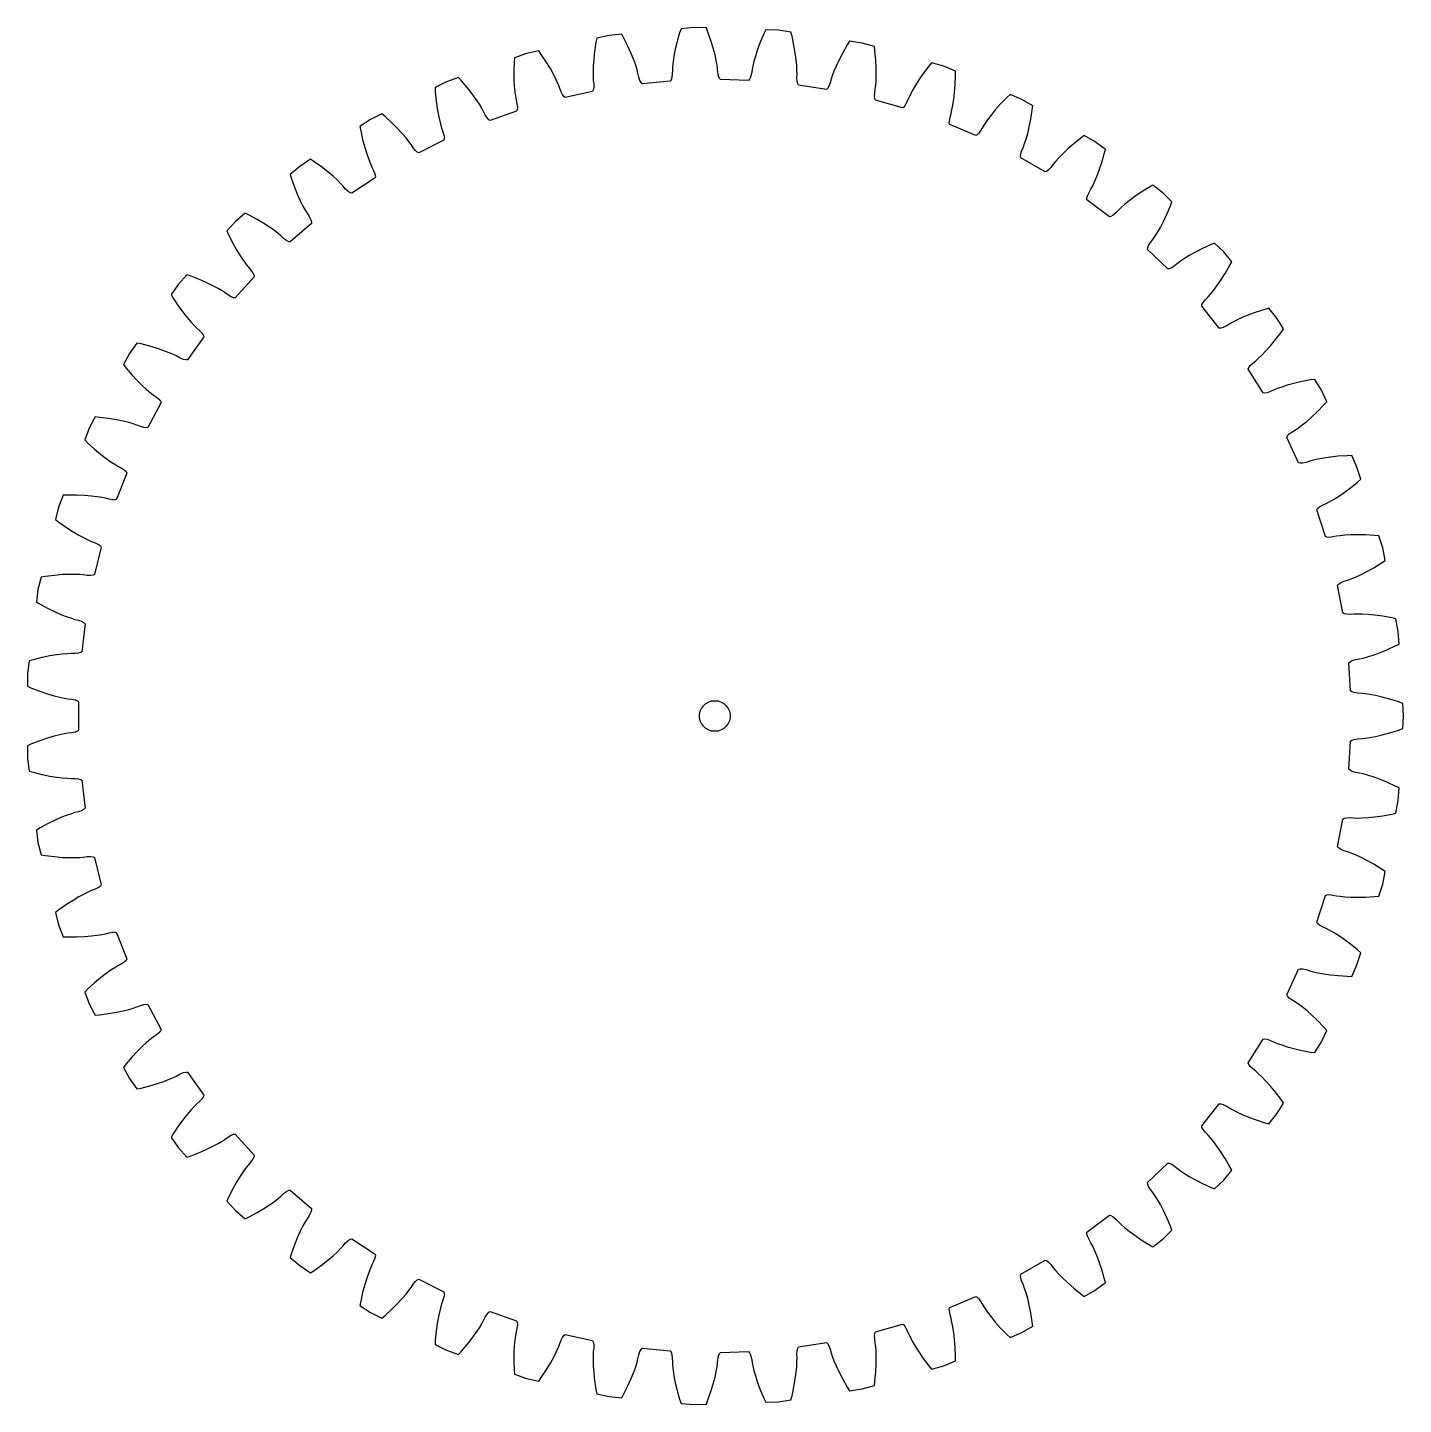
# Model space of a CAD drawing. Extents: x 0 to 135, y 0 to 135.
import ezdxf

# ---------------------------------------------------------------- set-up
doc = ezdxf.new("R2010")
doc.units = 0

msp = doc.modelspace()

# ---------------------------------------------------------------- linework, layer by layer
for p, q in [((65.28, 134.9), (64.04, 134.78)), ((66.52, 134.86), (65.28, 134.9)), ((55.79, 133.87), (55.7, 133.45)), ((57, 134.13), (55.79, 133.87)), ((58.24, 134.25), (57, 134.13)), ((58.45, 133.87), (58.24, 134.25)), ((58.84, 133.08), (58.45, 133.87)), ((63.9, 134.38), (63.66, 133.53)), ((64.04, 134.78), (63.9, 134.38)), ((66.68, 134.46), (66.52, 134.86)), ((66.97, 133.63), (66.68, 134.46)), ((67.2, 132.88), (66.97, 133.63)), ((72.15, 134.29), (71.81, 133.48)), ((72.34, 134.68), (72.15, 134.29)), ((73.58, 134.64), (72.34, 134.68)), ((74.81, 134.45), (73.58, 134.64)), ((74.92, 134.04), (74.81, 134.45)), ((75.11, 133.17), (74.92, 134.04)), ((80.56, 133.56), (80.33, 133.2)), ((81.79, 133.37), (80.56, 133.56)), ((48.89, 132.36), (47.71, 131.94)), ((50.1, 132.62), (48.89, 132.36)), ((50.35, 132.27), (50.1, 132.62)), ((50.84, 131.53), (50.35, 132.27)), ((55.57, 132.57), (55.48, 131.8)), ((55.7, 133.45), (55.57, 132.57)), ((59.16, 132.37), (58.84, 133.08)), ((59.41, 131.74), (59.16, 132.37)), ((63.48, 132.77), (63.35, 132.11)), ((63.66, 133.53), (63.48, 132.77)), ((67.37, 132.23), (67.2, 132.88)), ((67.49, 131.68), (67.37, 132.23)), ((71.54, 132.75), (71.33, 132.11)), ((71.81, 133.48), (71.54, 132.75)), ((75.24, 132.4), (75.11, 133.17)), ((75.33, 131.74), (75.24, 132.4)), ((79.89, 132.43), (79.53, 131.74)), ((80.33, 133.2), (79.89, 132.43)), ((82.99, 133.03), (81.79, 133.37)), ((83.04, 132.6), (82.99, 133.03)), ((83.12, 131.72), (83.04, 132.6)), ((47.68, 131.51), (47.66, 130.63)), ((47.71, 131.94), (47.68, 131.51)), ((51.24, 130.87), (50.84, 131.53)), ((51.57, 130.28), (51.24, 130.87)), ((55.44, 131.12), (55.42, 130.56)), ((55.48, 131.8), (55.44, 131.12)), ((59.6, 131.21), (59.41, 131.74)), ((59.73, 130.77), (59.6, 131.21)), ((63.21, 131.09), (63.19, 130.73)), ((63.26, 131.55), (63.21, 131.09)), ((63.35, 132.11), (63.26, 131.55)), ((67.57, 131.22), (67.49, 131.68)), ((67.62, 130.87), (67.57, 131.22)), ((67.65, 130.49), (67.62, 130.87)), ((71.06, 131.11), (71, 130.77)), ((71.17, 131.56), (71.06, 131.11)), ((71.33, 132.11), (71.17, 131.56)), ((75.38, 131.17), (75.33, 131.74)), ((75.4, 130.71), (75.38, 131.17)), ((79.24, 131.13), (79.02, 130.61)), ((79.53, 131.74), (79.24, 131.13)), ((83.16, 130.94), (83.12, 131.72)), ((83.17, 130.27), (83.16, 130.94)), ((88.31, 131.1), (87.78, 130.4)), ((88.59, 131.44), (88.31, 131.1)), ((89.78, 131.1), (88.59, 131.44)), ((90.93, 130.61), (89.78, 131.1)), ((41.05, 129.59), (39.94, 129.04)), ((42.22, 130.01), (41.05, 129.59)), ((42.52, 129.69), (42.22, 130.01)), ((43.09, 129.02), (42.52, 129.69)), ((47.66, 130.63), (47.67, 129.85)), ((47.67, 129.85), (47.7, 129.18)), ((51.82, 129.77), (51.57, 130.28)), ((52.01, 129.35), (51.82, 129.77)), ((55.42, 130.56), (55.42, 130.1)), ((55.42, 130.1), (55.44, 129.74)), ((55.44, 129.74), (55.48, 129.36)), ((59.82, 130.42), (59.73, 130.77)), ((59.9, 130.05), (59.82, 130.42)), ((60.01, 129.72), (59.9, 130.05)), ((60.12, 129.5), (60.01, 129.72)), ((62.97, 129.65), (60.23, 129.4)), ((63.06, 129.77), (62.97, 129.65)), ((63.14, 130.01), (63.06, 129.77)), ((63.18, 130.35), (63.14, 130.01)), ((63.19, 130.73), (63.18, 130.35)), ((67.71, 130.15), (67.65, 130.49)), ((67.8, 129.92), (67.71, 130.15)), ((67.9, 129.8), (67.8, 129.92)), ((70.65, 129.72), (67.9, 129.8)), ((70.76, 129.83), (70.65, 129.72)), ((70.86, 130.05), (70.76, 129.83)), ((70.94, 130.39), (70.86, 130.05)), ((71, 130.77), (70.94, 130.39)), ((75.41, 130.36), (75.4, 130.71)), ((75.4, 129.97), (75.41, 130.36)), ((75.41, 129.63), (75.4, 129.97)), ((75.47, 129.39), (75.41, 129.63)), ((78.75, 129.84), (78.64, 129.47)), ((78.86, 130.18), (78.75, 129.84)), ((79.02, 130.61), (78.86, 130.18)), ((83.12, 129.24), (83.15, 129.7)), ((83.15, 129.7), (83.17, 130.27)), ((87.34, 129.76), (86.98, 129.19)), ((87.78, 130.4), (87.34, 129.76)), ((90.9, 129.3), (90.93, 130.18)), ((90.93, 130.18), (90.93, 130.61)), ((39.94, 129.04), (39.96, 128.61)), ((39.96, 128.61), (40.04, 127.73)), ((43.57, 128.41), (43.09, 129.02)), ((43.97, 127.86), (43.57, 128.41)), ((47.7, 129.18), (47.75, 128.61)), ((47.75, 128.61), (47.82, 128.16)), ((47.82, 128.16), (47.88, 127.81)), ((52.14, 129.02), (52.01, 129.35)), ((52.27, 128.66), (52.14, 129.02)), ((52.41, 128.34), (52.27, 128.66)), ((52.55, 128.14), (52.41, 128.34)), ((55.36, 128.64), (52.67, 128.05)), ((55.44, 128.77), (55.36, 128.64)), ((55.48, 129.01), (55.44, 128.77)), ((55.48, 129.36), (55.48, 129.01)), ((60.23, 129.4), (60.12, 129.5)), ((75.56, 129.26), (75.47, 129.39)), ((78.28, 128.84), (75.56, 129.26)), ((78.4, 128.94), (78.28, 128.84)), ((78.52, 129.15), (78.4, 128.94)), ((78.64, 129.47), (78.52, 129.15)), ((82.99, 128.17), (83.02, 128.51)), ((83.02, 127.92), (82.99, 128.17)), ((83.02, 128.51), (83.08, 128.89)), ((83.08, 128.89), (83.12, 129.24)), ((86.48, 128.29), (86.33, 127.97)), ((86.69, 128.69), (86.48, 128.29)), ((86.98, 129.19), (86.69, 128.69)), ((90.77, 127.85), (90.85, 128.52)), ((90.85, 128.52), (90.9, 129.3)), ((96.29, 128.34), (95.98, 128.05)), ((97.43, 127.86), (96.29, 128.34)), ((40.04, 127.73), (40.15, 126.96)), ((40.15, 126.96), (40.26, 126.29)), ((44.28, 127.39), (43.97, 127.86)), ((44.52, 126.99), (44.28, 127.39)), ((44.69, 126.68), (44.52, 126.99)), ((47.88, 127.81), (47.96, 127.43)), ((47.99, 126.84), (47.93, 126.7)), ((47.96, 127.43), (48, 127.09)), ((48, 127.09), (47.99, 126.84)), ((52.67, 128.05), (52.55, 128.14)), ((83.09, 127.79), (83.02, 127.92)), ((85.74, 127.03), (83.09, 127.79)), ((85.87, 127.11), (85.74, 127.03)), ((86.02, 127.31), (85.87, 127.11)), ((86.18, 127.61), (86.02, 127.31)), ((86.33, 127.97), (86.18, 127.61)), ((90.51, 126.49), (90.59, 126.84)), ((90.59, 126.84), (90.68, 127.29)), ((90.68, 127.29), (90.77, 127.85)), ((94.84, 126.83), (94.42, 126.31)), ((95.36, 127.41), (94.84, 126.83)), ((95.98, 128.05), (95.36, 127.41)), ((98.51, 127.23), (97.43, 127.86)), ((98.32, 125.93), (98.46, 126.81)), ((98.46, 126.81), (98.51, 127.23)), ((33.61, 125.89), (32.58, 125.2)), ((34.73, 126.45), (33.61, 125.89)), ((35.05, 126.17), (34.73, 126.45)), ((35.71, 125.57), (35.05, 126.17)), ((36.26, 125.02), (35.71, 125.57)), ((40.26, 126.29), (40.39, 125.74)), ((40.39, 125.74), (40.5, 125.29)), ((44.86, 126.34), (44.69, 126.68)), ((45.04, 126.04), (44.86, 126.34)), ((45.2, 125.86), (45.04, 126.04)), ((45.34, 125.79), (45.2, 125.86)), ((47.93, 126.7), (45.34, 125.79)), ((90.33, 125.54), (90.34, 125.78)), ((90.39, 125.39), (90.33, 125.54)), ((90.34, 125.78), (90.4, 126.12)), ((90.4, 126.12), (90.51, 126.49)), ((93.81, 125.47), (93.62, 125.18)), ((94.07, 125.85), (93.81, 125.47)), ((94.42, 126.31), (94.07, 125.85)), ((98.17, 125.17), (98.32, 125.93)), ((32.58, 125.2), (32.65, 124.78)), ((32.65, 124.78), (32.84, 123.92)), ((36.72, 124.53), (36.26, 125.02)), ((37.09, 124.1), (36.72, 124.53)), ((40.5, 125.29), (40.61, 124.96)), ((40.61, 124.96), (40.74, 124.59)), ((40.74, 124.59), (40.82, 124.26)), ((40.82, 124.26), (40.84, 124.01)), ((92.92, 124.32), (90.39, 125.39)), ((93.06, 124.39), (92.92, 124.32)), ((93.23, 124.56), (93.06, 124.39)), ((93.43, 124.84), (93.23, 124.56)), ((93.62, 125.18), (93.43, 124.84)), ((97.86, 123.97), (98.01, 124.51)), ((98.01, 124.51), (98.17, 125.17)), ((103.55, 124.32), (103.21, 124.07)), ((104.63, 123.7), (103.55, 124.32)), ((32.84, 123.92), (33.04, 123.16)), ((33.04, 123.16), (33.24, 122.52)), ((37.37, 123.74), (37.09, 124.1)), ((37.58, 123.45), (37.37, 123.74)), ((37.79, 123.13), (37.58, 123.45)), ((38.01, 122.86), (37.79, 123.13)), ((38.19, 122.7), (38.01, 122.86)), ((40.8, 123.87), (38.34, 122.64)), ((40.84, 124.01), (40.8, 123.87)), ((97.33, 122.52), (97.44, 122.85)), ((97.44, 122.85), (97.59, 123.2)), ((97.59, 123.2), (97.71, 123.53)), ((97.71, 123.53), (97.86, 123.97)), ((101.93, 123), (101.44, 122.54)), ((102.52, 123.51), (101.93, 123)), ((103.21, 124.07), (102.52, 123.51)), ((105.62, 122.95), (104.63, 123.7)), ((105.52, 122.54), (105.62, 122.95)), ((27.72, 121.99), (26.69, 121.3)), ((28.08, 121.75), (27.72, 121.99)), ((28.81, 121.24), (28.08, 121.75)), ((33.24, 122.52), (33.43, 121.98)), ((33.43, 121.98), (33.6, 121.56)), ((33.6, 121.56), (33.74, 121.23)), ((38.34, 122.64), (38.19, 122.7)), ((97.3, 122.27), (97.33, 122.52)), ((97.33, 122.12), (97.3, 122.27)), ((99.71, 120.75), (97.33, 122.12)), ((100.52, 121.51), (100.29, 121.2)), ((100.74, 121.78), (100.52, 121.51)), ((101.05, 122.13), (100.74, 121.78)), ((101.44, 122.54), (101.05, 122.13)), ((105.03, 120.94), (105.28, 121.68)), ((105.28, 121.68), (105.52, 122.54)), ((26.69, 121.3), (25.74, 120.49)), ((25.74, 120.49), (25.87, 120.08)), ((25.87, 120.08), (26.16, 119.25)), ((29.42, 120.77), (28.81, 121.24)), ((29.94, 120.33), (29.42, 120.77)), ((30.36, 119.95), (29.94, 120.33)), ((34.07, 120.18), (31.77, 118.66)), ((33.74, 121.23), (33.91, 120.89)), ((33.91, 120.89), (34.04, 120.57)), ((34.04, 120.57), (34.09, 120.33)), ((34.09, 120.33), (34.07, 120.18)), ((99.86, 120.8), (99.71, 120.75)), ((100.05, 120.95), (99.86, 120.8)), ((100.29, 121.2), (100.05, 120.95)), ((104.57, 119.79), (104.79, 120.31)), ((104.79, 120.31), (105.03, 120.94)), ((26.16, 119.25), (26.45, 118.52)), ((30.68, 119.63), (30.36, 119.95)), ((30.93, 119.37), (30.68, 119.63)), ((31.17, 119.07), (30.93, 119.37)), ((31.42, 118.83), (31.17, 119.07)), ((31.62, 118.69), (31.42, 118.83)), ((103.87, 118.42), (104.02, 118.73)), ((104.02, 118.73), (104.21, 119.06)), ((104.21, 119.06), (104.38, 119.38)), ((104.38, 119.38), (104.57, 119.79)), ((109.14, 118.77), (108.5, 118.33)), ((109.89, 119.23), (109.14, 118.77)), ((110.27, 119.45), (109.89, 119.23)), ((111.26, 118.7), (110.27, 119.45)), ((26.45, 118.52), (26.73, 117.91)), ((26.73, 117.91), (26.98, 117.4)), ((26.98, 117.4), (27.21, 117)), ((31.77, 118.66), (31.62, 118.69)), ((103.81, 118.18), (103.87, 118.42)), ((103.82, 118.03), (103.81, 118.18)), ((106.02, 116.37), (103.82, 118.03)), ((107.51, 117.57), (107.17, 117.27)), ((107.95, 117.93), (107.51, 117.57)), ((108.5, 118.33), (107.95, 117.93)), ((112.15, 117.83), (111.26, 118.7)), ((111.65, 116.61), (112, 117.43)), ((112, 117.43), (112.15, 117.83)), ((21.32, 116.7), (20.38, 115.9)), ((21.71, 116.52), (21.32, 116.7)), ((22.49, 116.1), (21.71, 116.52)), ((23.16, 115.7), (22.49, 116.1)), ((27.21, 117), (27.39, 116.7)), ((27.39, 116.7), (27.6, 116.38)), ((27.6, 116.38), (27.77, 116.07)), ((27.77, 116.07), (27.84, 115.84)), ((106.17, 116.4), (106.02, 116.37)), ((106.38, 116.52), (106.17, 116.4)), ((106.64, 116.75), (106.38, 116.52)), ((106.91, 117.02), (106.64, 116.75)), ((107.17, 117.27), (106.91, 117.02)), ((111.32, 115.91), (111.65, 116.61)), ((20.38, 115.9), (19.54, 114.98)), ((19.54, 114.98), (19.71, 114.59)), ((23.72, 115.33), (23.16, 115.7)), ((24.19, 115.01), (23.72, 115.33)), ((24.55, 114.72), (24.19, 115.01)), ((24.82, 114.5), (24.55, 114.72)), ((27.84, 115.69), (25.75, 113.89)), ((27.84, 115.84), (27.84, 115.69)), ((110.48, 114.43), (110.72, 114.82)), ((110.72, 114.82), (111.01, 115.31)), ((111.01, 115.31), (111.32, 115.91)), ((19.71, 114.59), (20.11, 113.79)), ((20.11, 113.79), (20.49, 113.11)), ((25.1, 114.24), (24.82, 114.5)), ((25.38, 114.03), (25.1, 114.24)), ((25.6, 113.91), (25.38, 114.03)), ((25.75, 113.89), (25.6, 113.91)), ((109.77, 113.31), (109.86, 113.54)), ((109.86, 113.54), (110.04, 113.84)), ((110.04, 113.84), (110.27, 114.14)), ((110.27, 114.14), (110.48, 114.43)), ((115.93, 113.61), (115.13, 113.24)), ((116.33, 113.78), (115.93, 113.61)), ((117.22, 112.91), (116.33, 113.78)), ((20.49, 113.11), (20.84, 112.53)), ((20.84, 112.53), (21.15, 112.06)), ((21.15, 112.06), (21.42, 111.69)), ((109.76, 113.16), (109.77, 113.31)), ((111.74, 111.25), (109.76, 113.16)), ((112.99, 112), (112.7, 111.79)), ((113.37, 112.26), (112.99, 112)), ((113.85, 112.56), (113.37, 112.26)), ((114.44, 112.89), (113.85, 112.56)), ((115.13, 113.24), (114.44, 112.89)), ((118, 111.94), (117.22, 112.91)), ((15.62, 110.67), (14.78, 109.76)), ((16.02, 110.54), (15.62, 110.67)), ((21.42, 111.69), (21.64, 111.41)), ((21.64, 111.41), (21.89, 111.12)), ((21.89, 111.12), (22.09, 110.84)), ((22.09, 110.84), (22.2, 110.62)), ((111.89, 111.25), (111.74, 111.25)), ((112.12, 111.35), (111.89, 111.25)), ((112.4, 111.55), (112.12, 111.35)), ((112.7, 111.79), (112.4, 111.55)), ((116.94, 110.14), (117.36, 110.8)), ((117.36, 110.8), (117.8, 111.56)), ((117.8, 111.56), (118, 111.94)), ((14.78, 109.76), (14.06, 108.74)), ((16.85, 110.22), (16.02, 110.54)), ((17.56, 109.9), (16.85, 110.22)), ((18.17, 109.61), (17.56, 109.9)), ((18.67, 109.34), (18.17, 109.61)), ((19.06, 109.1), (18.67, 109.34)), ((22.21, 110.46), (20.36, 108.43)), ((22.2, 110.62), (22.21, 110.46)), ((116.22, 109.13), (116.56, 109.59)), ((116.56, 109.59), (116.94, 110.14)), ((14.06, 108.74), (14.28, 108.37)), ((14.28, 108.37), (14.77, 107.64)), ((19.36, 108.91), (19.06, 109.1)), ((19.68, 108.69), (19.36, 108.91)), ((19.97, 108.51), (19.68, 108.69)), ((20.2, 108.43), (19.97, 108.51)), ((20.36, 108.43), (20.2, 108.43)), ((115.08, 107.76), (115.2, 107.97)), ((115.2, 107.97), (115.42, 108.24)), ((115.42, 108.24), (115.69, 108.51)), ((115.69, 108.51), (115.92, 108.78)), ((115.92, 108.78), (116.22, 109.13)), ((14.77, 107.64), (15.23, 107)), ((15.23, 107), (15.65, 106.48)), ((115.06, 107.6), (115.08, 107.76)), ((116.78, 105.46), (115.06, 107.6)), ((119.66, 106.76), (119.04, 106.5)), ((120.39, 107.03), (119.66, 106.76)), ((121.24, 107.29), (120.39, 107.03)), ((121.65, 107.41), (121.24, 107.29)), ((122.43, 106.44), (121.65, 107.41)), ((15.65, 106.48), (16.02, 106.05)), ((16.02, 106.05), (16.33, 105.71)), ((16.33, 105.71), (16.58, 105.46)), ((16.58, 105.46), (16.87, 105.2)), ((116.94, 105.45), (116.78, 105.46)), ((117.17, 105.52), (116.94, 105.45)), ((117.48, 105.68), (117.17, 105.52)), ((117.81, 105.88), (117.48, 105.68)), ((118.12, 106.05), (117.81, 105.88)), ((118.53, 106.26), (118.12, 106.05)), ((119.04, 106.5), (118.53, 106.26)), ((123.09, 105.38), (122.43, 106.44)), ((122.84, 105.03), (123.09, 105.38)), ((10.7, 103.99), (9.98, 102.97)), ((11.12, 103.9), (10.7, 103.99)), ((11.98, 103.68), (11.12, 103.9)), ((17.27, 104.59), (15.68, 102.34)), ((16.87, 105.2), (17.1, 104.95)), ((17.1, 104.95), (17.24, 104.74)), ((17.24, 104.74), (17.27, 104.59)), ((121.81, 103.72), (122.31, 104.32)), ((122.31, 104.32), (122.84, 105.03)), ((9.98, 102.97), (9.39, 101.88)), ((12.72, 103.46), (11.98, 103.68)), ((13.36, 103.24), (12.72, 103.46)), ((13.89, 103.04), (13.36, 103.24)), ((14.31, 102.86), (13.89, 103.04)), ((14.63, 102.7), (14.31, 102.86)), ((14.97, 102.52), (14.63, 102.7)), ((120.63, 102.5), (120.97, 102.81)), ((120.97, 102.81), (121.36, 103.22)), ((121.36, 103.22), (121.81, 103.72)), ((9.39, 101.88), (9.66, 101.54)), ((9.66, 101.54), (10.23, 100.87)), ((15.29, 102.38), (14.97, 102.52)), ((15.53, 102.33), (15.29, 102.38)), ((15.68, 102.34), (15.53, 102.33)), ((119.63, 101.44), (119.67, 101.58)), ((121.08, 99.1), (119.63, 101.44)), ((119.67, 101.58), (119.82, 101.78)), ((119.82, 101.78), (120.07, 102.02)), ((120.07, 102.02), (120.37, 102.26)), ((120.37, 102.26), (120.63, 102.5)), ((10.23, 100.87), (10.77, 100.3)), ((10.77, 100.3), (11.24, 99.83)), ((11.24, 99.83), (11.66, 99.44)), ((123.45, 99.85), (122.91, 99.68)), ((124.1, 100.03), (123.45, 99.85)), ((124.86, 100.21), (124.1, 100.03)), ((125.73, 100.37), (124.86, 100.21)), ((126.15, 100.43), (125.73, 100.37)), ((126.81, 99.37), (126.15, 100.43)), ((11.66, 99.44), (12.02, 99.15)), ((12.02, 99.15), (12.3, 98.93)), ((12.3, 98.93), (12.61, 98.71)), ((12.61, 98.71), (12.88, 98.49)), ((12.88, 98.49), (13.03, 98.3)), ((121.23, 99.07), (121.08, 99.1)), ((121.47, 99.11), (121.23, 99.07)), ((121.8, 99.23), (121.47, 99.11)), ((122.15, 99.39), (121.8, 99.23)), ((122.47, 99.52), (122.15, 99.39)), ((122.91, 99.68), (122.47, 99.52)), ((127.33, 98.24), (126.81, 99.37)), ((13.08, 98.15), (11.78, 95.73)), ((13.03, 98.3), (13.08, 98.15)), ((125.86, 96.75), (126.42, 97.29)), ((126.42, 97.29), (127.04, 97.93)), ((127.04, 97.93), (127.33, 98.24)), ((6.64, 96.75), (6.05, 95.65)), ((7.06, 96.71), (6.64, 96.75)), ((7.94, 96.6), (7.06, 96.71)), ((8.71, 96.48), (7.94, 96.6)), ((9.37, 96.34), (8.71, 96.48)), ((9.92, 96.2), (9.37, 96.34)), ((10.36, 96.07), (9.92, 96.2)), ((10.7, 95.95), (10.36, 96.07)), ((11.06, 95.81), (10.7, 95.95)), ((11.39, 95.72), (11.06, 95.81)), ((124.54, 95.68), (124.91, 95.96)), ((124.91, 95.96), (125.35, 96.31)), ((125.35, 96.31), (125.86, 96.75)), ((6.05, 95.65), (5.6, 94.49)), ((5.6, 94.49), (5.9, 94.19)), ((11.63, 95.69), (11.39, 95.72)), ((11.78, 95.73), (11.63, 95.69)), ((123.41, 94.75), (123.47, 94.9)), ((124.56, 92.26), (123.41, 94.75)), ((123.47, 94.9), (123.64, 95.08)), ((123.64, 95.08), (123.92, 95.28)), ((123.92, 95.28), (124.24, 95.48)), ((124.24, 95.48), (124.54, 95.68)), ((5.9, 94.19), (6.56, 93.6)), ((6.56, 93.6), (7.16, 93.1)), ((7.16, 93.1), (7.69, 92.69)), ((7.69, 92.69), (8.15, 92.36)), ((8.15, 92.36), (8.54, 92.11)), ((8.54, 92.11), (8.85, 91.93)), ((8.85, 91.93), (9.18, 91.75)), ((9.18, 91.75), (9.48, 91.56)), ((124.71, 92.21), (124.56, 92.26)), ((124.95, 92.22), (124.71, 92.21)), ((125.29, 92.3), (124.95, 92.22)), ((125.66, 92.41), (125.29, 92.3)), ((126, 92.51), (125.66, 92.41)), ((126.45, 92.61), (126, 92.51)), ((127, 92.71), (126.45, 92.61)), ((127.67, 92.81), (127, 92.71)), ((128.45, 92.89), (127.67, 92.81)), ((129.33, 92.95), (128.45, 92.89)), ((129.76, 92.96), (129.33, 92.95)), ((130.28, 91.83), (129.76, 92.96)), ((130.66, 90.64), (130.28, 91.83)), ((9.72, 91.25), (8.73, 88.69)), ((9.48, 91.56), (9.65, 91.39)), ((9.65, 91.39), (9.72, 91.25)), ((130.33, 90.36), (130.66, 90.64)), ((3.5, 89.07), (3.05, 87.91)), ((3.93, 89.08), (3.5, 89.07)), ((4.81, 89.08), (3.93, 89.08)), ((5.59, 89.05), (4.81, 89.08)), ((6.26, 88.99), (5.59, 89.05)), ((128.46, 88.97), (129.01, 89.34)), ((129.01, 89.34), (129.64, 89.8)), ((129.64, 89.8), (130.33, 90.36)), ((3.05, 87.91), (2.74, 86.7)), ((6.82, 88.92), (6.26, 88.99)), ((7.28, 88.85), (6.82, 88.92)), ((7.63, 88.78), (7.28, 88.85)), ((8, 88.68), (7.63, 88.78)), ((8.34, 88.63), (8, 88.68)), ((8.58, 88.63), (8.34, 88.63)), ((8.73, 88.69), (8.58, 88.63)), ((126.34, 87.66), (126.42, 87.79)), ((126.42, 87.79), (126.61, 87.95)), ((126.61, 87.95), (126.91, 88.12)), ((126.91, 88.12), (127.26, 88.28)), ((127.26, 88.28), (127.57, 88.44)), ((127.57, 88.44), (127.97, 88.67)), ((127.97, 88.67), (128.46, 88.97)), ((2.74, 86.7), (3.08, 86.44)), ((3.08, 86.44), (3.81, 85.93)), ((127.18, 85.04), (126.34, 87.66)), ((3.81, 85.93), (4.46, 85.5)), ((4.46, 85.5), (5.04, 85.16)), ((5.04, 85.16), (5.54, 84.9)), ((127.32, 84.97), (127.18, 85.04)), ((127.9, 84.99), (127.56, 84.95)), ((128.28, 85.06), (127.9, 84.99)), ((128.63, 85.11), (128.28, 85.06)), ((129.09, 85.16), (128.63, 85.11)), ((129.66, 85.19), (129.09, 85.16)), ((130.33, 85.21), (129.66, 85.19)), ((131.11, 85.19), (130.33, 85.21)), ((131.99, 85.14), (131.11, 85.19)), ((132.42, 85.09), (131.99, 85.14)), ((132.8, 83.91), (132.42, 85.09)), ((5.54, 84.9), (5.96, 84.69)), ((5.96, 84.69), (6.28, 84.55)), ((6.28, 84.55), (6.64, 84.42)), ((7.23, 83.99), (6.56, 81.32)), ((6.64, 84.42), (6.95, 84.26)), ((6.95, 84.26), (7.15, 84.12)), ((7.15, 84.12), (7.23, 83.99)), ((127.56, 84.95), (127.32, 84.97)), ((133.03, 82.69), (132.8, 83.91)), ((131.92, 81.98), (132.67, 82.45)), ((132.67, 82.45), (133.03, 82.69)), ((1.32, 81.06), (1.02, 79.85)), ((1.75, 81.13), (1.32, 81.06)), ((2.63, 81.23), (1.75, 81.13)), ((3.4, 81.3), (2.63, 81.23)), ((4.08, 81.32), (3.4, 81.3)), ((4.64, 81.32), (4.08, 81.32)), ((5.1, 81.3), (4.64, 81.32)), ((5.46, 81.27), (5.1, 81.3)), ((5.84, 81.23), (5.46, 81.27)), ((6.18, 81.21), (5.84, 81.23)), ((6.43, 81.25), (6.18, 81.21)), ((6.56, 81.32), (6.43, 81.25)), ((129.7, 80.88), (130.12, 81.06)), ((130.12, 81.06), (130.64, 81.29)), ((130.64, 81.29), (131.24, 81.6)), ((131.24, 81.6), (131.92, 81.98)), ((1.02, 79.85), (0.87, 78.61)), ((128.38, 80.26), (128.47, 80.38)), ((128.88, 77.55), (128.38, 80.26)), ((128.47, 80.38), (128.68, 80.51)), ((128.68, 80.51), (129, 80.65)), ((129, 80.65), (129.36, 80.76)), ((129.36, 80.76), (129.7, 80.88)), ((0.87, 78.61), (1.24, 78.4)), ((1.24, 78.4), (2.02, 77.98)), ((2.02, 77.98), (2.72, 77.64)), ((2.72, 77.64), (3.34, 77.37)), ((3.34, 77.37), (3.87, 77.17)), ((3.87, 77.17), (4.3, 77.02)), ((4.3, 77.02), (4.64, 76.92)), ((4.64, 76.92), (5.01, 76.83)), ((129.01, 77.47), (128.88, 77.55)), ((129.25, 77.42), (129.01, 77.47)), ((129.6, 77.41), (129.25, 77.42)), ((129.98, 77.44), (129.6, 77.41)), ((130.34, 77.44), (129.98, 77.44)), ((130.8, 77.44), (130.34, 77.44)), ((131.37, 77.4), (130.8, 77.44)), ((132.03, 77.33), (131.37, 77.4)), ((132.81, 77.22), (132.03, 77.33)), ((133.68, 77.06), (132.81, 77.22)), ((134.1, 76.97), (133.68, 77.06)), ((134.32, 75.74), (134.1, 76.97)), ((5.01, 76.83), (5.34, 76.71)), ((5.66, 76.48), (5.32, 73.75)), ((5.34, 76.71), (5.56, 76.59)), ((5.56, 76.59), (5.66, 76.48)), ((134.4, 74.5), (134.32, 75.74)), ((133.21, 73.94), (134.02, 74.31)), ((134.02, 74.31), (134.4, 74.5)), ((0.56, 72.96), (0.15, 72.84)), ((1.42, 73.17), (0.56, 72.96)), ((2.19, 73.33), (1.42, 73.17)), ((2.85, 73.44), (2.19, 73.33)), ((3.41, 73.51), (2.85, 73.44)), ((3.87, 73.55), (3.41, 73.51)), ((4.23, 73.56), (3.87, 73.55)), ((4.61, 73.56), (4.23, 73.56)), ((4.96, 73.59), (4.61, 73.56)), ((5.19, 73.66), (4.96, 73.59)), ((5.32, 73.75), (5.19, 73.66)), ((129.6, 72.77), (129.82, 72.88)), ((129.82, 72.88), (130.15, 72.97)), ((130.15, 72.97), (130.53, 73.04)), ((130.53, 73.04), (130.87, 73.12)), ((130.87, 73.12), (131.32, 73.24)), ((131.32, 73.24), (131.86, 73.41)), ((131.86, 73.41), (132.49, 73.64)), ((132.49, 73.64), (133.21, 73.94)), ((0.15, 72.84), (0, 71.6)), ((0, 71.6), (0, 70.36)), ((129.49, 72.66), (129.6, 72.77)), ((129.66, 69.91), (129.49, 72.66)), ((0, 70.36), (0.39, 70.19)), ((0.39, 70.19), (1.22, 69.87)), ((1.22, 69.87), (1.96, 69.62)), ((1.96, 69.62), (2.6, 69.43)), ((2.6, 69.43), (3.15, 69.29)), ((3.15, 69.29), (3.6, 69.2)), ((3.6, 69.2), (3.95, 69.14)), ((3.95, 69.14), (4.34, 69.09)), ((4.34, 69.09), (4.67, 69.02)), ((4.67, 69.02), (4.9, 68.93)), ((4.9, 68.93), (5.01, 68.83)), ((5.01, 68.83), (5.01, 66.07)), ((66.47, 68.66), (66.74, 68.82)), ((66.74, 68.82), (67.04, 68.92)), ((67.04, 68.92), (67.35, 68.95)), ((67.35, 68.95), (67.67, 68.92)), ((67.67, 68.92), (67.96, 68.82)), ((67.96, 68.82), (68.24, 68.66)), ((129.78, 69.82), (129.66, 69.91)), ((130.01, 69.74), (129.78, 69.82)), ((130.35, 69.69), (130.01, 69.74)), ((130.74, 69.67), (130.35, 69.69)), ((131.09, 69.63), (130.74, 69.67)), ((131.55, 69.56), (131.09, 69.63)), ((132.1, 69.46), (131.55, 69.56)), ((132.76, 69.31), (132.1, 69.46)), ((133.51, 69.11), (132.76, 69.31)), ((134.36, 68.84), (133.51, 69.11)), ((134.76, 68.69), (134.36, 68.84)), ((65.86, 67.61), (65.93, 67.91)), ((65.86, 67.29), (65.86, 67.61)), ((65.93, 67.91), (66.05, 68.2)), ((66.05, 68.2), (66.24, 68.45)), ((66.24, 68.45), (66.47, 68.66)), ((68.24, 68.66), (68.47, 68.45)), ((68.47, 68.45), (68.65, 68.2)), ((68.65, 68.2), (68.78, 67.91)), ((68.78, 67.91), (68.85, 67.61)), ((68.85, 67.61), (68.85, 67.29)), ((134.84, 67.45), (134.76, 68.69)), ((65.93, 66.99), (65.86, 67.29)), ((66.05, 66.7), (65.93, 66.99)), ((66.24, 66.45), (66.05, 66.7)), ((66.47, 66.24), (66.24, 66.45)), ((66.74, 66.08), (66.47, 66.24)), ((68.24, 66.24), (67.96, 66.08)), ((68.47, 66.45), (68.24, 66.24)), ((68.65, 66.7), (68.47, 66.45)), ((68.78, 66.99), (68.65, 66.7)), ((68.85, 67.29), (68.78, 66.99)), ((134.36, 66.06), (134.76, 66.21)), ((134.76, 66.21), (134.84, 67.45)), ((1.22, 65.03), (0.39, 64.71)), ((1.96, 65.28), (1.22, 65.03)), ((2.6, 65.47), (1.96, 65.28)), ((3.15, 65.61), (2.6, 65.47)), ((3.6, 65.7), (3.15, 65.61)), ((3.95, 65.76), (3.6, 65.7)), ((4.34, 65.81), (3.95, 65.76)), ((4.67, 65.88), (4.34, 65.81)), ((4.9, 65.97), (4.67, 65.88)), ((5.01, 66.07), (4.9, 65.97)), ((67.04, 65.98), (66.74, 66.08)), ((67.35, 65.95), (67.04, 65.98)), ((67.67, 65.98), (67.35, 65.95)), ((67.96, 66.08), (67.67, 65.98)), ((129.49, 62.24), (129.66, 64.99)), ((129.66, 64.99), (129.78, 65.08)), ((129.78, 65.08), (130.01, 65.16)), ((130.01, 65.16), (130.35, 65.21)), ((130.35, 65.21), (130.74, 65.23)), ((130.74, 65.23), (131.09, 65.27)), ((131.09, 65.27), (131.55, 65.34)), ((131.55, 65.34), (132.1, 65.44)), ((132.1, 65.44), (132.76, 65.59)), ((132.76, 65.59), (133.51, 65.79)), ((133.51, 65.79), (134.36, 66.06)), ((0.39, 64.71), (0, 64.54)), ((0, 64.54), (0, 63.3)), ((0, 63.3), (0.15, 62.06)), ((0.15, 62.06), (0.56, 61.94)), ((129.6, 62.13), (129.49, 62.24)), ((129.82, 62.02), (129.6, 62.13)), ((0.56, 61.94), (1.42, 61.72)), ((1.42, 61.72), (2.19, 61.57)), ((2.19, 61.57), (2.85, 61.46)), ((2.85, 61.46), (3.41, 61.39)), ((3.41, 61.39), (3.87, 61.35)), ((3.87, 61.35), (4.23, 61.34)), ((4.23, 61.34), (4.61, 61.34)), ((4.61, 61.34), (4.96, 61.31)), ((4.96, 61.31), (5.19, 61.24)), ((5.19, 61.24), (5.32, 61.15)), ((5.32, 61.15), (5.66, 58.42)), ((130.15, 61.93), (129.82, 62.02)), ((130.53, 61.86), (130.15, 61.93)), ((130.87, 61.78), (130.53, 61.86)), ((131.32, 61.66), (130.87, 61.78)), ((131.86, 61.49), (131.32, 61.66)), ((132.49, 61.26), (131.86, 61.49)), ((133.21, 60.96), (132.49, 61.26)), ((134.02, 60.59), (133.21, 60.96)), ((134.4, 60.4), (134.02, 60.59)), ((134.32, 59.16), (134.4, 60.4)), ((5.01, 58.07), (4.64, 57.98)), ((5.34, 58.19), (5.01, 58.07)), ((5.56, 58.31), (5.34, 58.19)), ((5.66, 58.42), (5.56, 58.31)), ((134.1, 57.93), (134.32, 59.16)), ((2.02, 56.92), (1.24, 56.5)), ((2.72, 57.26), (2.02, 56.92)), ((3.34, 57.53), (2.72, 57.26)), ((3.87, 57.73), (3.34, 57.53)), ((4.3, 57.88), (3.87, 57.73)), ((4.64, 57.98), (4.3, 57.88)), ((128.38, 54.64), (128.88, 57.35)), ((128.88, 57.35), (129.01, 57.43)), ((129.01, 57.43), (129.25, 57.48)), ((129.25, 57.48), (129.6, 57.49)), ((129.6, 57.49), (129.98, 57.46)), ((129.98, 57.46), (130.34, 57.45)), ((130.34, 57.45), (130.8, 57.46)), ((130.8, 57.46), (131.37, 57.5)), ((131.37, 57.5), (132.03, 57.57)), ((132.03, 57.57), (132.81, 57.68)), ((132.81, 57.68), (133.68, 57.84)), ((133.68, 57.84), (134.1, 57.93)), ((1.24, 56.5), (0.87, 56.28)), ((0.87, 56.28), (1.02, 55.05)), ((1.02, 55.05), (1.32, 53.84)), ((128.47, 54.52), (128.38, 54.64)), ((128.68, 54.39), (128.47, 54.52)), ((129, 54.25), (128.68, 54.39)), ((129.36, 54.14), (129, 54.25)), ((129.7, 54.02), (129.36, 54.14)), ((130.12, 53.84), (129.7, 54.02)), ((1.32, 53.84), (1.75, 53.77)), ((1.75, 53.77), (2.63, 53.67)), ((2.63, 53.67), (3.4, 53.6)), ((3.4, 53.6), (4.08, 53.58)), ((4.08, 53.58), (4.64, 53.58)), ((4.64, 53.58), (5.1, 53.6)), ((5.1, 53.6), (5.46, 53.63)), ((5.46, 53.63), (5.84, 53.67)), ((5.84, 53.67), (6.18, 53.69)), ((6.18, 53.69), (6.43, 53.65)), ((6.43, 53.65), (6.56, 53.58)), ((6.56, 53.58), (7.23, 50.91)), ((130.64, 53.61), (130.12, 53.84)), ((131.24, 53.3), (130.64, 53.61)), ((131.92, 52.92), (131.24, 53.3)), ((132.67, 52.45), (131.92, 52.92)), ((133.03, 52.21), (132.67, 52.45)), ((132.8, 50.99), (133.03, 52.21)), ((5.54, 50), (5.04, 49.74)), ((5.96, 50.21), (5.54, 50)), ((6.28, 50.35), (5.96, 50.21)), ((6.64, 50.48), (6.28, 50.35)), ((6.95, 50.64), (6.64, 50.48)), ((7.15, 50.78), (6.95, 50.64)), ((7.23, 50.91), (7.15, 50.78)), ((127.18, 49.86), (127.32, 49.93)), ((127.32, 49.93), (127.56, 49.95)), ((127.56, 49.95), (127.9, 49.91)), ((132.42, 49.8), (132.8, 50.99)), ((3.81, 48.97), (3.08, 48.46)), ((4.46, 49.39), (3.81, 48.97)), ((5.04, 49.74), (4.46, 49.39)), ((126.34, 47.24), (127.18, 49.86)), ((127.9, 49.91), (128.28, 49.84)), ((128.28, 49.84), (128.63, 49.79)), ((128.63, 49.79), (129.09, 49.74)), ((129.09, 49.74), (129.66, 49.71)), ((129.66, 49.71), (130.33, 49.69)), ((130.33, 49.69), (131.11, 49.71)), ((131.11, 49.71), (131.99, 49.76)), ((131.99, 49.76), (132.42, 49.8)), ((3.08, 48.46), (2.74, 48.2)), ((2.74, 48.2), (3.05, 46.99)), ((126.42, 47.11), (126.34, 47.24)), ((3.05, 46.99), (3.5, 45.83)), ((5.59, 45.85), (6.26, 45.91)), ((6.26, 45.91), (6.82, 45.98)), ((6.82, 45.98), (7.28, 46.05)), ((7.28, 46.05), (7.63, 46.12)), ((7.63, 46.12), (8, 46.22)), ((8, 46.22), (8.34, 46.27)), ((8.34, 46.27), (8.58, 46.27)), ((8.58, 46.27), (8.73, 46.21)), ((8.73, 46.21), (9.72, 43.65)), ((126.61, 46.95), (126.42, 47.11)), ((126.91, 46.78), (126.61, 46.95)), ((127.26, 46.62), (126.91, 46.78)), ((127.57, 46.46), (127.26, 46.62)), ((127.97, 46.23), (127.57, 46.46)), ((128.46, 45.93), (127.97, 46.23)), ((129.01, 45.56), (128.46, 45.93)), ((3.5, 45.83), (3.93, 45.82)), ((3.93, 45.82), (4.81, 45.82)), ((4.81, 45.82), (5.59, 45.85)), ((129.64, 45.09), (129.01, 45.56)), ((130.33, 44.54), (129.64, 45.09)), ((130.66, 44.26), (130.33, 44.54)), ((9.48, 43.34), (9.18, 43.15)), ((9.65, 43.51), (9.48, 43.34)), ((9.72, 43.65), (9.65, 43.51)), ((130.28, 43.07), (130.66, 44.26)), ((7.69, 42.21), (7.16, 41.8)), ((8.15, 42.54), (7.69, 42.21)), ((8.54, 42.79), (8.15, 42.54)), ((8.85, 42.97), (8.54, 42.79)), ((9.18, 43.15), (8.85, 42.97)), ((123.41, 40.14), (124.56, 42.64)), ((124.56, 42.64), (124.71, 42.69)), ((124.71, 42.69), (124.95, 42.68)), ((124.95, 42.68), (125.29, 42.6)), ((125.29, 42.6), (125.66, 42.49)), ((125.66, 42.49), (126, 42.39)), ((126, 42.39), (126.45, 42.29)), ((126.45, 42.29), (127, 42.18)), ((127, 42.18), (127.67, 42.09)), ((127.67, 42.09), (128.45, 42.01)), ((128.45, 42.01), (129.33, 41.95)), ((129.33, 41.95), (129.76, 41.94)), ((129.76, 41.94), (130.28, 43.07)), ((5.9, 40.71), (5.6, 40.4)), ((6.56, 41.3), (5.9, 40.71)), ((7.16, 41.8), (6.56, 41.3)), ((5.6, 40.4), (6.05, 39.25)), ((6.05, 39.25), (6.64, 38.15)), ((11.06, 39.08), (11.39, 39.18)), ((11.39, 39.18), (11.63, 39.21)), ((11.63, 39.21), (11.78, 39.17)), ((11.78, 39.17), (13.08, 36.75)), ((123.47, 40), (123.41, 40.14)), ((123.64, 39.82), (123.47, 40)), ((123.92, 39.62), (123.64, 39.82)), ((124.24, 39.42), (123.92, 39.62)), ((124.54, 39.22), (124.24, 39.42)), ((124.91, 38.94), (124.54, 39.22)), ((6.64, 38.15), (7.06, 38.18)), ((7.06, 38.18), (7.94, 38.29)), ((7.94, 38.29), (8.71, 38.42)), ((8.71, 38.42), (9.37, 38.56)), ((9.37, 38.56), (9.92, 38.7)), ((9.92, 38.7), (10.36, 38.83)), ((10.36, 38.83), (10.7, 38.95)), ((10.7, 38.95), (11.06, 39.08)), ((125.35, 38.59), (124.91, 38.94)), ((125.86, 38.15), (125.35, 38.59)), ((126.42, 37.61), (125.86, 38.15)), ((13.03, 36.6), (12.88, 36.41)), ((13.08, 36.75), (13.03, 36.6)), ((127.04, 36.97), (126.42, 37.61)), ((126.81, 35.52), (127.33, 36.65)), ((127.33, 36.65), (127.04, 36.97)), ((11.66, 35.45), (11.24, 35.07)), ((12.02, 35.75), (11.66, 35.45)), ((12.3, 35.97), (12.02, 35.75)), ((12.61, 36.19), (12.3, 35.97)), ((12.88, 36.41), (12.61, 36.19)), ((119.63, 33.46), (121.08, 35.8)), ((121.08, 35.8), (121.23, 35.83)), ((121.23, 35.83), (121.47, 35.79)), ((121.47, 35.79), (121.8, 35.67)), ((121.8, 35.67), (122.15, 35.51)), ((122.15, 35.51), (122.47, 35.38)), ((122.47, 35.38), (122.91, 35.22)), ((122.91, 35.22), (123.45, 35.05)), ((126.15, 34.47), (126.81, 35.52)), ((10.23, 34.03), (9.66, 33.36)), ((10.77, 34.6), (10.23, 34.03)), ((11.24, 35.07), (10.77, 34.6)), ((123.45, 35.05), (124.1, 34.87)), ((124.1, 34.87), (124.86, 34.69)), ((124.86, 34.69), (125.73, 34.53)), ((125.73, 34.53), (126.15, 34.47)), ((9.66, 33.36), (9.39, 33.02)), ((9.39, 33.02), (9.98, 31.93)), ((14.63, 32.2), (14.97, 32.38)), ((14.97, 32.38), (15.29, 32.52)), ((15.29, 32.52), (15.53, 32.57)), ((15.53, 32.57), (15.68, 32.55)), ((15.68, 32.55), (17.27, 30.31)), ((119.67, 33.31), (119.63, 33.46)), ((119.82, 33.12), (119.67, 33.31)), ((120.07, 32.88), (119.82, 33.12)), ((120.37, 32.64), (120.07, 32.88)), ((120.63, 32.4), (120.37, 32.64)), ((120.97, 32.09), (120.63, 32.4)), ((9.98, 31.93), (10.7, 30.91)), ((11.12, 31), (11.98, 31.21)), ((11.98, 31.21), (12.72, 31.44)), ((12.72, 31.44), (13.36, 31.65)), ((13.36, 31.65), (13.89, 31.86)), ((13.89, 31.86), (14.31, 32.04)), ((14.31, 32.04), (14.63, 32.2)), ((121.36, 31.68), (120.97, 32.09)), ((121.81, 31.18), (121.36, 31.68)), ((122.31, 30.58), (121.81, 31.18)), ((10.7, 30.91), (11.12, 31)), ((16.87, 29.7), (16.58, 29.44)), ((17.1, 29.95), (16.87, 29.7)), ((17.24, 30.16), (17.1, 29.95)), ((17.27, 30.31), (17.24, 30.16)), ((122.84, 29.87), (122.31, 30.58)), ((123.09, 29.52), (122.84, 29.87)), ((15.65, 28.42), (15.23, 27.89)), ((16.02, 28.85), (15.65, 28.42)), ((16.33, 29.19), (16.02, 28.85)), ((16.58, 29.44), (16.33, 29.19)), ((115.06, 27.3), (116.78, 29.44)), ((116.78, 29.44), (116.94, 29.45)), ((116.94, 29.45), (117.17, 29.38)), ((117.17, 29.38), (117.48, 29.22)), ((117.48, 29.22), (117.81, 29.02)), ((117.81, 29.02), (118.12, 28.85)), ((118.12, 28.85), (118.53, 28.64)), ((118.53, 28.64), (119.04, 28.4)), ((119.04, 28.4), (119.66, 28.14)), ((121.65, 27.49), (122.43, 28.46)), ((122.43, 28.46), (123.09, 29.52)), ((14.77, 27.26), (14.28, 26.53)), ((15.23, 27.89), (14.77, 27.26)), ((115.08, 27.14), (115.06, 27.3)), ((115.2, 26.93), (115.08, 27.14)), ((119.66, 28.14), (120.39, 27.87)), ((120.39, 27.87), (121.24, 27.6)), ((121.24, 27.6), (121.65, 27.49)), ((14.28, 26.53), (14.06, 26.16)), ((14.06, 26.16), (14.78, 25.14)), ((18.67, 25.56), (19.06, 25.79)), ((19.06, 25.79), (19.36, 25.99)), ((19.36, 25.99), (19.68, 26.21)), ((19.68, 26.21), (19.97, 26.38)), ((19.97, 26.38), (20.2, 26.47)), ((20.2, 26.47), (20.36, 26.47)), ((20.36, 26.47), (22.21, 24.44)), ((115.42, 26.66), (115.2, 26.93)), ((115.69, 26.39), (115.42, 26.66)), ((115.92, 26.12), (115.69, 26.39)), ((116.22, 25.77), (115.92, 26.12)), ((116.56, 25.31), (116.22, 25.77)), ((14.78, 25.14), (15.62, 24.22)), ((15.62, 24.22), (16.02, 24.36)), ((16.02, 24.36), (16.85, 24.68)), ((16.85, 24.68), (17.56, 25)), ((17.56, 25), (18.17, 25.29)), ((18.17, 25.29), (18.67, 25.56)), ((22.2, 24.28), (22.09, 24.06)), ((22.21, 24.44), (22.2, 24.28)), ((116.94, 24.76), (116.56, 25.31)), ((117.36, 24.1), (116.94, 24.76)), ((21.42, 23.21), (21.15, 22.84)), ((21.64, 23.49), (21.42, 23.21)), ((21.89, 23.78), (21.64, 23.49)), ((22.09, 24.06), (21.89, 23.78)), ((109.76, 21.74), (111.74, 23.65)), ((111.74, 23.65), (111.89, 23.64)), ((111.89, 23.64), (112.12, 23.55)), ((112.12, 23.55), (112.4, 23.35)), ((112.4, 23.35), (112.7, 23.11)), ((112.7, 23.11), (112.99, 22.9)), ((117.22, 21.99), (118, 22.96)), ((117.8, 23.34), (117.36, 24.1)), ((118, 22.96), (117.8, 23.34)), ((20.49, 21.79), (20.11, 21.11)), ((20.84, 22.36), (20.49, 21.79)), ((21.15, 22.84), (20.84, 22.36)), ((109.77, 21.58), (109.76, 21.74)), ((109.86, 21.36), (109.77, 21.58)), ((112.99, 22.9), (113.37, 22.64)), ((113.37, 22.64), (113.85, 22.34)), ((113.85, 22.34), (114.44, 22.01)), ((114.44, 22.01), (115.13, 21.66)), ((115.13, 21.66), (115.93, 21.29)), ((116.33, 21.12), (117.22, 21.99)), ((19.71, 20.31), (19.54, 19.92)), ((20.11, 21.11), (19.71, 20.31)), ((24.55, 20.18), (24.82, 20.4)), ((24.82, 20.4), (25.1, 20.66)), ((25.1, 20.66), (25.38, 20.87)), ((25.38, 20.87), (25.6, 20.99)), ((25.6, 20.99), (25.75, 21)), ((25.75, 21), (27.84, 19.21)), ((110.04, 21.06), (109.86, 21.36)), ((110.27, 20.76), (110.04, 21.06)), ((110.48, 20.47), (110.27, 20.76)), ((110.72, 20.08), (110.48, 20.47)), ((115.93, 21.29), (116.33, 21.12)), ((19.54, 19.92), (20.38, 19)), ((20.38, 19), (21.32, 18.19)), ((22.49, 18.8), (23.16, 19.2)), ((23.16, 19.2), (23.72, 19.57)), ((23.72, 19.57), (24.19, 19.89)), ((24.19, 19.89), (24.55, 20.18)), ((27.84, 19.06), (27.77, 18.83)), ((27.84, 19.21), (27.84, 19.06)), ((111.01, 19.59), (110.72, 20.08)), ((111.32, 18.99), (111.01, 19.59)), ((111.65, 18.29), (111.32, 18.99)), ((21.32, 18.19), (21.71, 18.38)), ((21.71, 18.38), (22.49, 18.8)), ((27.21, 17.9), (26.98, 17.5)), ((27.39, 18.2), (27.21, 17.9)), ((27.6, 18.52), (27.39, 18.2)), ((27.77, 18.83), (27.6, 18.52)), ((103.82, 16.87), (106.02, 18.53)), ((106.02, 18.53), (106.17, 18.5)), ((106.17, 18.5), (106.38, 18.38)), ((106.38, 18.38), (106.64, 18.15)), ((106.64, 18.15), (106.91, 17.88)), ((106.91, 17.88), (107.17, 17.63)), ((107.17, 17.63), (107.51, 17.33)), ((112, 17.47), (111.65, 18.29)), ((26.45, 16.38), (26.16, 15.65)), ((26.73, 16.99), (26.45, 16.38)), ((26.98, 17.5), (26.73, 16.99)), ((31.42, 16.07), (31.62, 16.21)), ((31.62, 16.21), (31.77, 16.24)), ((31.77, 16.24), (34.07, 14.72)), ((103.81, 16.72), (103.82, 16.87)), ((103.87, 16.48), (103.81, 16.72)), ((104.02, 16.17), (103.87, 16.48)), ((107.51, 17.33), (107.95, 16.97)), ((107.95, 16.97), (108.5, 16.57)), ((108.5, 16.57), (109.14, 16.13)), ((110.27, 15.45), (111.26, 16.2)), ((111.26, 16.2), (112.15, 17.07)), ((112.15, 17.07), (112, 17.47)), ((26.16, 15.65), (25.87, 14.82)), ((29.94, 14.57), (30.36, 14.95)), ((30.36, 14.95), (30.68, 15.27)), ((30.68, 15.27), (30.93, 15.53)), ((30.93, 15.53), (31.17, 15.83)), ((31.17, 15.83), (31.42, 16.07)), ((104.21, 15.84), (104.02, 16.17)), ((104.38, 15.52), (104.21, 15.84)), ((104.57, 15.11), (104.38, 15.52)), ((104.79, 14.59), (104.57, 15.11)), ((109.14, 16.13), (109.89, 15.67)), ((109.89, 15.67), (110.27, 15.45)), ((25.87, 14.82), (25.74, 14.41)), ((25.74, 14.41), (26.69, 13.6)), ((26.69, 13.6), (27.72, 12.91)), ((28.08, 13.14), (28.81, 13.66)), ((28.81, 13.66), (29.42, 14.13)), ((29.42, 14.13), (29.94, 14.57)), ((33.74, 13.67), (33.6, 13.34)), ((33.91, 14.01), (33.74, 13.67)), ((34.04, 14.33), (33.91, 14.01)), ((34.09, 14.57), (34.04, 14.33)), ((34.07, 14.72), (34.09, 14.57)), ((97.33, 12.77), (99.71, 14.15)), ((99.71, 14.15), (99.86, 14.1)), ((99.86, 14.1), (100.05, 13.95)), ((100.05, 13.95), (100.29, 13.7)), ((100.29, 13.7), (100.52, 13.39)), ((105.03, 13.96), (104.79, 14.59)), ((105.28, 13.21), (105.03, 13.96)), ((27.72, 12.91), (28.08, 13.14)), ((33.24, 12.38), (33.04, 11.74)), ((33.43, 12.92), (33.24, 12.38)), ((33.6, 13.34), (33.43, 12.92)), ((38.01, 12.04), (38.19, 12.2)), ((38.19, 12.2), (38.34, 12.26)), ((38.34, 12.26), (40.8, 11.03)), ((97.3, 12.62), (97.33, 12.77)), ((97.33, 12.38), (97.3, 12.62)), ((97.44, 12.05), (97.33, 12.38)), ((100.52, 13.39), (100.74, 13.12)), ((100.74, 13.12), (101.05, 12.77)), ((101.05, 12.77), (101.44, 12.36)), ((101.44, 12.36), (101.93, 11.9)), ((105.52, 12.36), (105.28, 13.21)), ((105.62, 11.95), (105.52, 12.36)), ((32.84, 10.98), (32.65, 10.12)), ((33.04, 11.74), (32.84, 10.98)), ((36.72, 10.37), (37.09, 10.8)), ((37.09, 10.8), (37.37, 11.16)), ((37.37, 11.16), (37.58, 11.45)), ((37.58, 11.45), (37.79, 11.77)), ((37.79, 11.77), (38.01, 12.04)), ((40.8, 11.03), (40.84, 10.89)), ((40.84, 10.89), (40.82, 10.64)), ((97.59, 11.7), (97.44, 12.05)), ((97.71, 11.37), (97.59, 11.7)), ((97.86, 10.93), (97.71, 11.37)), ((98.01, 10.38), (97.86, 10.93)), ((101.93, 11.9), (102.52, 11.39)), ((102.52, 11.39), (103.21, 10.83)), ((103.21, 10.83), (103.55, 10.57)), ((103.55, 10.57), (104.63, 11.2)), ((104.63, 11.2), (105.62, 11.95)), ((32.65, 10.12), (32.58, 9.7)), ((32.58, 9.7), (33.61, 9.01)), ((35.71, 9.33), (36.26, 9.88)), ((36.26, 9.88), (36.72, 10.37)), ((40.5, 9.6), (40.39, 9.16)), ((40.61, 9.94), (40.5, 9.6)), ((40.74, 10.31), (40.61, 9.94)), ((40.82, 10.64), (40.74, 10.31)), ((90.33, 9.36), (90.39, 9.51)), ((90.39, 9.51), (92.92, 10.58)), ((92.92, 10.58), (93.06, 10.51)), ((93.06, 10.51), (93.23, 10.34)), ((93.23, 10.34), (93.43, 10.06)), ((93.43, 10.06), (93.62, 9.72)), ((93.62, 9.72), (93.81, 9.42)), ((98.17, 9.73), (98.01, 10.38)), ((98.32, 8.97), (98.17, 9.73)), ((33.61, 9.01), (34.73, 8.45)), ((34.73, 8.45), (35.05, 8.73)), ((35.05, 8.73), (35.71, 9.33)), ((40.26, 8.61), (40.15, 7.94)), ((40.39, 9.16), (40.26, 8.61)), ((44.52, 7.91), (44.69, 8.22)), ((44.69, 8.22), (44.86, 8.56)), ((44.86, 8.56), (45.04, 8.86)), ((45.04, 8.86), (45.2, 9.04)), ((45.2, 9.04), (45.34, 9.11)), ((45.34, 9.11), (47.93, 8.2)), ((47.93, 8.2), (47.99, 8.06)), ((90.34, 9.12), (90.33, 9.36)), ((90.4, 8.77), (90.34, 9.12)), ((90.51, 8.41), (90.4, 8.77)), ((90.59, 8.06), (90.51, 8.41)), ((93.81, 9.42), (94.07, 9.05)), ((94.07, 9.05), (94.42, 8.59)), ((94.42, 8.59), (94.84, 8.07)), ((98.46, 8.09), (98.32, 8.97)), ((40.04, 7.17), (39.96, 6.29)), ((40.15, 7.94), (40.04, 7.17)), ((43.57, 6.49), (43.97, 7.04)), ((43.97, 7.04), (44.28, 7.51)), ((44.28, 7.51), (44.52, 7.91)), ((47.88, 7.09), (47.82, 6.74)), ((47.96, 7.47), (47.88, 7.09)), ((48, 7.81), (47.96, 7.47)), ((47.99, 8.06), (48, 7.81)), ((52.41, 6.56), (52.55, 6.76)), ((52.55, 6.76), (52.67, 6.85)), ((52.67, 6.85), (55.36, 6.26)), ((82.99, 6.73), (83.02, 6.98)), ((83.02, 6.98), (83.09, 7.11)), ((83.09, 7.11), (85.74, 7.87)), ((85.74, 7.87), (85.87, 7.79)), ((85.87, 7.79), (86.02, 7.59)), ((86.02, 7.59), (86.18, 7.29)), ((86.18, 7.29), (86.33, 6.93)), ((86.33, 6.93), (86.48, 6.61)), ((90.68, 7.61), (90.59, 8.06)), ((90.77, 7.05), (90.68, 7.61)), ((90.85, 6.38), (90.77, 7.05)), ((94.84, 8.07), (95.36, 7.49)), ((95.36, 7.49), (95.98, 6.85)), ((95.98, 6.85), (96.29, 6.56)), ((96.29, 6.56), (97.43, 7.04)), ((97.43, 7.04), (98.51, 7.66)), ((98.51, 7.66), (98.46, 8.09)), ((39.96, 6.29), (39.94, 5.86)), ((39.94, 5.86), (41.05, 5.31)), ((42.52, 5.21), (43.09, 5.88)), ((43.09, 5.88), (43.57, 6.49)), ((47.7, 5.72), (47.67, 5.05)), ((47.75, 6.29), (47.7, 5.72)), ((47.82, 6.74), (47.75, 6.29)), ((51.82, 5.13), (52.01, 5.55)), ((52.01, 5.55), (52.14, 5.88)), ((52.14, 5.88), (52.27, 6.24)), ((52.27, 6.24), (52.41, 6.56)), ((55.36, 6.26), (55.44, 6.13)), ((55.44, 6.13), (55.48, 5.89)), ((55.48, 5.54), (55.44, 5.16)), ((55.48, 5.89), (55.48, 5.54)), ((60.01, 5.18), (60.12, 5.4)), ((60.12, 5.4), (60.23, 5.5)), ((60.23, 5.5), (62.97, 5.25)), ((75.41, 5.27), (75.47, 5.51)), ((75.47, 5.51), (75.56, 5.64)), ((75.56, 5.64), (78.28, 6.06)), ((78.28, 6.06), (78.4, 5.96)), ((78.4, 5.96), (78.52, 5.75)), ((78.52, 5.75), (78.64, 5.43)), ((78.64, 5.43), (78.75, 5.06)), ((83.02, 6.39), (82.99, 6.73)), ((83.08, 6.01), (83.02, 6.39)), ((83.12, 5.66), (83.08, 6.01)), ((83.15, 5.2), (83.12, 5.66)), ((86.48, 6.61), (86.69, 6.2)), ((86.69, 6.2), (86.98, 5.71)), ((86.98, 5.71), (87.34, 5.14)), ((90.9, 5.6), (90.85, 6.38)), ((90.93, 4.72), (90.9, 5.6)), ((41.05, 5.31), (42.22, 4.89)), ((42.22, 4.89), (42.52, 5.21)), ((47.67, 5.05), (47.66, 4.27)), ((47.66, 4.27), (47.68, 3.39)), ((51.24, 4.03), (51.57, 4.62)), ((51.57, 4.62), (51.82, 5.13)), ((55.44, 5.16), (55.42, 4.8)), ((55.42, 4.8), (55.42, 4.34)), ((55.42, 4.34), (55.44, 3.78)), ((59.6, 3.69), (59.73, 4.13)), ((59.73, 4.13), (59.82, 4.48)), ((59.82, 4.48), (59.9, 4.85)), ((59.9, 4.85), (60.01, 5.18)), ((62.97, 5.25), (63.06, 5.13)), ((63.06, 5.13), (63.14, 4.89)), ((63.14, 4.89), (63.18, 4.55)), ((63.18, 4.55), (63.19, 4.17)), ((63.19, 4.17), (63.21, 3.81)), ((67.62, 4.03), (67.65, 4.41)), ((67.65, 4.41), (67.71, 4.75)), ((67.71, 4.75), (67.8, 4.98)), ((67.8, 4.98), (67.9, 5.1)), ((67.9, 5.1), (70.65, 5.18)), ((70.65, 5.18), (70.76, 5.07)), ((70.76, 5.07), (70.86, 4.85)), ((70.86, 4.85), (70.94, 4.51)), ((70.94, 4.51), (71, 4.13)), ((71, 4.13), (71.06, 3.78)), ((75.38, 3.73), (75.4, 4.19)), ((75.4, 4.92), (75.41, 5.27)), ((75.41, 4.54), (75.4, 4.92)), ((75.4, 4.19), (75.41, 4.54)), ((78.75, 5.06), (78.86, 4.72)), ((78.86, 4.72), (79.02, 4.29)), ((79.02, 4.29), (79.24, 3.77)), ((83.17, 4.63), (83.15, 5.2)), ((83.16, 3.96), (83.17, 4.63)), ((87.34, 5.14), (87.78, 4.5)), ((87.78, 4.5), (88.31, 3.8)), ((89.78, 3.8), (90.93, 4.29)), ((90.93, 4.29), (90.93, 4.72)), ((47.68, 3.39), (47.71, 2.96)), ((47.71, 2.96), (48.89, 2.54)), ((50.35, 2.63), (50.84, 3.36)), ((50.84, 3.36), (51.24, 4.03)), ((55.44, 3.78), (55.48, 3.1)), ((55.48, 3.1), (55.57, 2.33)), ((59.16, 2.53), (59.41, 3.16)), ((59.41, 3.16), (59.6, 3.69)), ((63.21, 3.81), (63.26, 3.35)), ((63.26, 3.35), (63.35, 2.79)), ((63.35, 2.79), (63.48, 2.13)), ((67.37, 2.67), (67.49, 3.22)), ((67.49, 3.22), (67.57, 3.68)), ((67.57, 3.68), (67.62, 4.03)), ((71.06, 3.78), (71.17, 3.34)), ((71.17, 3.34), (71.33, 2.79)), ((71.33, 2.79), (71.54, 2.15)), ((75.24, 2.49), (75.33, 3.16)), ((75.33, 3.16), (75.38, 3.73)), ((79.24, 3.77), (79.53, 3.16)), ((79.53, 3.16), (79.89, 2.47)), ((83.04, 2.3), (83.12, 3.18)), ((83.12, 3.18), (83.16, 3.96)), ((88.31, 3.8), (88.59, 3.46)), ((88.59, 3.46), (89.78, 3.8)), ((48.89, 2.54), (50.1, 2.28)), ((50.1, 2.28), (50.35, 2.63)), ((55.57, 2.33), (55.7, 1.45)), ((55.7, 1.45), (55.79, 1.03)), ((58.45, 1.03), (58.84, 1.82)), ((58.84, 1.82), (59.16, 2.53)), ((63.48, 2.13), (63.66, 1.37)), ((63.66, 1.37), (63.9, 0.52)), ((66.97, 1.27), (67.2, 2.02)), ((67.2, 2.02), (67.37, 2.67)), ((71.54, 2.15), (71.81, 1.42)), ((71.81, 1.42), (72.15, 0.61)), ((74.92, 0.86), (75.11, 1.73)), ((75.11, 1.73), (75.24, 2.49)), ((79.89, 2.47), (80.33, 1.7)), ((80.33, 1.7), (80.56, 1.34)), ((80.56, 1.34), (81.79, 1.53)), ((81.79, 1.53), (82.99, 1.87)), ((82.99, 1.87), (83.04, 2.3)), ((55.79, 1.03), (57, 0.77)), ((57, 0.77), (58.24, 0.65)), ((58.24, 0.65), (58.45, 1.03)), ((63.9, 0.52), (64.04, 0.11)), ((64.04, 0.11), (65.28, 0)), ((65.28, 0), (66.52, 0.04)), ((66.52, 0.04), (66.68, 0.44)), ((66.68, 0.44), (66.97, 1.27)), ((72.15, 0.61), (72.34, 0.22)), ((72.34, 0.22), (73.58, 0.26)), ((73.58, 0.26), (74.81, 0.45)), ((74.81, 0.45), (74.92, 0.86))]:
    msp.add_line(p, q)

doc.saveas('drawing.dxf')
